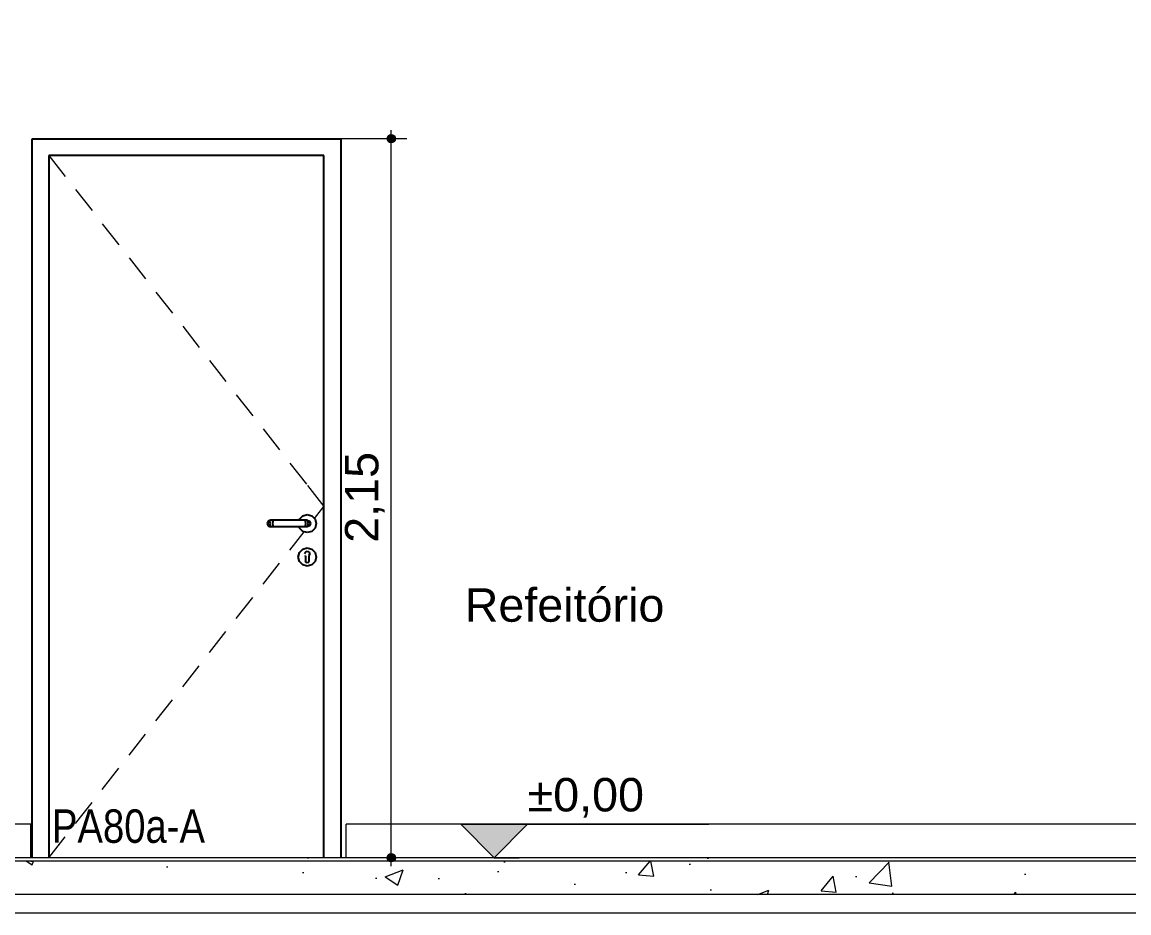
# Model space of a CAD drawing. Header units: metres. Extents: x -77 to 97, y 0 to 6.
# Drawn here: x 67.294 to 70.608, y 0.63 to 3.296 of the extents above; entities that cross this region are included whole.
import ezdxf

# ---------------------------------------------------------------- set-up
doc = ezdxf.new("R2010")
doc.units = ezdxf.units.M
doc.header["$MEASUREMENT"] = 0
for name, color, linetype, lineweight in [('0_Caneta_No__1', 7, 'Continuous', 35), ('COBERTURA-LINHAS.EXEC_Caneta_No__241', 7, 'Continuous', 13), ('LAJES.EST_Caneta_No__241', 7, 'Continuous', 13), ('LAJES.EST_Caneta_No__4', 7, 'Continuous', 20), ('LAJES.EST_Caneta_No__7', 7, 'Continuous', 13), ('PISO - Rodapé_Caneta_No__11', 7, 'Continuous', 5), ('Portas Archicad_Caneta_No__241', 7, 'Continuous', 13), ('Portas Archicad_Caneta_No__3', 7, 'Continuous', 25)]:
    doc.layers.add(name, color=color, linetype=linetype, lineweight=lineweight)
doc.layers.add('COBERTURA-LINHAS.EXEC', color=7, linetype='Continuous')
doc.layers.add('COTAS CORTE', color=7, linetype='Continuous')
for name, color, linetype, lineweight, true_color in [('COTAS CORTE_Caneta_No__25', 7, 'Continuous', 13, 0x982312), ('LAJES.EST_Caneta_No__254', 7, 'Continuous', 0, 0xd1c9ad), ('LAJES.EST_Caneta_No__97', 7, 'Continuous', 5, 0x6b6b6b)]:
    doc.layers.add(name, color=color, linetype=linetype, lineweight=lineweight, true_color=true_color)
doc.styles.add('ESTILO_GERADO_1', font='arial.ttf')
doc.styles.add('ESTILO_GERADO_2', font='ARIALN.TTF')
doc.dimstyles.new('ESTILO_GERADO__10', dxfattribs={"dimtxt": 0.1, "dimasz": 0.0475, "dimexe": 0.18, "dimexo": 0.624631, "dimgap": 0, "dimtad": 1, "dimzin": 0, "dimdsep": 46, "dimtxsty": 'ESTILO_GERADO_1', "dimblk": 'ARROWHEAD_11', "dimblk1": 'ARROWHEAD_11', "dimblk2": 'ARROWHEAD_11', "dimcen": 0.09, "dimclrd": 256, "dimclre": 256, "dimclrt": 256, "dimadec": 0, "dimazin": 0, "dimtfac": 1, "dimtdec": 4, "dimtmove": 0, "dimatfit": 3, "dimfxl": 0, "dimtolj": 1, "dimtzin": 0, "dimarcsym": 0})

# ---------------------------------------------------------------- blocks, each defined once
blk = doc.blocks.new('*D148', base_point=(29.8752, 0.7953))
at = {"layer": 'COTAS CORTE_Caneta_No__25', "linetype": 'Continuous', "lineweight": 13, "true_color": 0x982312}
for points in [[(70.7767, 3.9553), (70.7776, 3.9505), (70.7803, 3.9464), (70.7844, 3.9437), (70.7892, 3.9428), (70.794, 3.9437), (70.798, 3.9464), (70.8007, 3.9505), (70.8017, 3.9553), (70.8007, 3.9601), (70.798, 3.9641), (70.794, 3.9668), (70.7892, 3.9678), (70.7844, 3.9668), (70.7803, 3.9641), (70.7776, 3.9601)], [(70.7767, 3.9453), (70.7776, 3.9405), (70.7803, 3.9364), (70.7844, 3.9337), (70.7892, 3.9328), (70.794, 3.9337), (70.798, 3.9364), (70.8007, 3.9405), (70.8017, 3.9453), (70.8007, 3.9501), (70.798, 3.9541), (70.794, 3.9568), (70.7892, 3.9578), (70.7844, 3.9568), (70.7803, 3.9541), (70.7776, 3.9501)], [(70.7767, 0.7953), (70.7776, 0.7905), (70.7803, 0.7864), (70.7844, 0.7837), (70.7892, 0.7828), (70.794, 0.7837), (70.798, 0.7864), (70.8007, 0.7905), (70.8017, 0.7953), (70.8007, 0.8001), (70.798, 0.8041), (70.794, 0.8068), (70.7892, 0.8078), (70.7844, 0.8068), (70.7803, 0.8041), (70.7776, 0.8001)]]:
    blk.add_hatch(color=24, dxfattribs=at).paths.add_polyline_path(points)
at = {"layer": 'COTAS CORTE_Caneta_No__25', "color": 24, "linetype": 'Continuous', "lineweight": 13, "true_color": 0x982312}
for p, q in [((70.7767, 3.9453), (70.1646, 3.9453)), ((70.8361, 3.9453), (70.8017, 3.9453)), ((70.7892, 0.8078), (70.7892, 3.9328)), ((70.7767, 0.7953), (70.7423, 0.7953)), ((71.4138, 0.7953), (70.8017, 0.7953)), ((70.7892, 0.7703), (70.7892, 0.7828))]:
    blk.add_line(p, q, dxfattribs=at)
for centre in [(70.7892, 3.9453), (70.7892, 0.7953)]:
    blk.add_circle(centre, 0.0125, dxfattribs=at)
at = {"layer": 'COTAS CORTE_Caneta_No__25', "color": 24, "lineweight": 13, "true_color": 0x982312, "char_height": 0.1, "attachment_point": 7, "rotation": 90, "style": 'ESTILO_GERADO_1'}
for s, insert in [('\\A1;{\\pql;\\fArial|b0|i0|c0|p0;\\W1.000000;0,01}', (70.7692, 3.6659)), ('\\A1;{\\pql;\\fArial|b0|i0|c0|p0;\\W1.000000;3,15}', (70.7692, 2.1034))]:
    blk.add_mtext(s, dxfattribs=dict(at, insert=insert))
blk = doc.blocks.new('ARROWHEAD_11')
at = {"color": 0, "linetype": 'Continuous', "lineweight": 0}
blk.add_line((0, 0), (-1, 0), dxfattribs=at)
at = {"color": 0, "linetype": 'Continuous', "lineweight": 0, "const_width": 0.25, "flags": 128}
blk.add_lwpolyline([(-0.125, 0, 1), (0.125, 0, 1)], format="xyb", close=True, dxfattribs=at)
blk = doc.blocks.new('*D167', base_point=(29.8752, 0.7953))
at = {"layer": 'COTAS CORTE_Caneta_No__25', "linetype": 'Continuous', "lineweight": 13, "true_color": 0x982312}
for points in [[(68.387, 2.9473), (68.3879, 2.9425), (68.3906, 2.9384), (68.3947, 2.9357), (68.3995, 2.9348), (68.4042, 2.9357), (68.4083, 2.9384), (68.411, 2.9425), (68.412, 2.9473), (68.411, 2.9521), (68.4083, 2.9561), (68.4042, 2.9588), (68.3995, 2.9598), (68.3947, 2.9588), (68.3906, 2.9561), (68.3879, 2.9521)], [(68.387, 0.7953), (68.3879, 0.7905), (68.3906, 0.7864), (68.3947, 0.7837), (68.3995, 0.7828), (68.4042, 0.7837), (68.4083, 0.7864), (68.411, 0.7905), (68.412, 0.7953), (68.411, 0.8001), (68.4083, 0.8041), (68.4042, 0.8068), (68.3995, 0.8078), (68.3947, 0.8068), (68.3906, 0.8041), (68.3879, 0.8001)]]:
    blk.add_hatch(color=24, dxfattribs=at).paths.add_polyline_path(points)
at = {"layer": 'COTAS CORTE_Caneta_No__25', "color": 24, "linetype": 'Continuous', "lineweight": 13, "true_color": 0x982312}
for p, q in [((68.3995, 2.9598), (68.3995, 2.9723)), ((68.387, 2.9473), (67.7748, 2.9473)), ((68.3995, 0.8078), (68.3995, 2.9348)), ((68.4463, 2.9473), (68.412, 2.9473)), ((68.387, 0.7953), (67.7748, 0.7953)), ((68.4463, 0.7953), (68.412, 0.7953)), ((68.3995, 0.7703), (68.3995, 0.7828))]:
    blk.add_line(p, q, dxfattribs=at)
for centre in [(68.3995, 2.9473), (68.3995, 0.7953)]:
    blk.add_circle(centre, 0.0125, dxfattribs=at)
at = {"layer": 'COTAS CORTE_Caneta_No__25', "color": 24, "lineweight": 13, "true_color": 0x982312, "insert": (68.3795, 1.7378), "char_height": 0.1, "attachment_point": 7, "rotation": 90, "style": 'ESTILO_GERADO_1'}
blk.add_mtext('\\A1;{\\pql;\\fArial|b0|i0|c0|p0;\\W1.000000;2,15}', dxfattribs=at)
blk = doc.blocks.new('Rótulo_51_4', base_point=(67.3785, 0.9596))
at = {"layer": 'COBERTURA-LINHAS.EXEC_Caneta_No__241', "color": 7, "lineweight": 13, "insert": (67.3835, 0.9399), "char_height": 0.1, "attachment_point": 1, "style": 'ESTILO_GERADO_2'}
blk.add_mtext('\\A1;{\\pql;\\pt0,241;\\fArial Narrow|b0|i0|c0|p0;\\W1.000000;PA80a-A\\fArial Narrow|b0|i0|c0|p0;\\W1.000000;\\A1{\\H.66x;\\S^  ;}\\fArial Narrow|b0|i0|c0|p0;\\W1.000000;\\fArial Narrow|b0|i0|c0|p0;\\W1.000000;\\A1{\\H.66x;\\S^  ;}\\fArial Narrow|b0|i0|c0|p0;\\W1.000000;\\fArial Narrow|b0|i0|c0|p0;\\W1.000000;\\fArial Narrow|b0|i0|c0|p0;\\W1.000000;\\fArial Narrow|b0|i0|c0|p0;\\W1.000000;\\fArial Narrow|b0|i0|c0|p0;\\W1.000000;\\fArial Narrow|b0|i0|c0|p0;\\W1.000000;\\fArial Narrow|b0|i0|c0|p0;\\W1.000000;\\A1{\\H.66x;\\S^  ;}\\fArial Narrow|b0|i0|c0|p0;\\W1.000000;\\fArial Narrow|b0|i0|c0|p0;\\W1.000000;\\A1{\\H.66x;\\S^  ;}\\fArial Narrow|b0|i0|c0|p0;\\W1.000000;\\fArial Narrow|b0|i0|c0|p0;\\W1.000000;\\fArial Narrow|b0|i0|c0|p0;\\W1.000000;\\fArial Narrow|b0|i0|c0|p0;\\W1.000000;\\fArial Narrow|b0|i0|c0|p0;\\W1.000000;\\fArial Narrow|b0|i0|c0|p0;\\W1.000000;\\fArial Narrow|b0|i0|c0|p0;\\W1.000000;\\A1{\\H.66x;\\S^  ;}\\fArial Narrow|b0|i0|c0|p0;\\W1.000000;\\fArial Narrow|b0|i0|c0|p0;\\W1.000000;\\A1{\\H.66x;\\S^  ;}\\fArial Narrow|b0|i0|c0|p0;\\W1.000000;\\fArial Narrow|b0|i0|c0|p0;\\W1.000000;\\fArial Narrow|b0|i0|c0|p0;\\W1.000000;\\fArial Narrow|b0|i0|c0|p0;\\W1.000000;\\fArial Narrow|b0|i0|c0|p0;\\W1.000000;\\fArial Narrow|b0|i0|c0|p0;\\W1.000000;\\fArial Narrow|b0|i0|c0|p0;\\W1.000000;\\A1{\\H.66x;\\S^  ;}\\fArial Narrow|b0|i0|c0|p0;\\W1.000000;\\fArial Narrow|b0|i0|c0|p0;\\W1.000000;\\A1{\\H.66x;\\S^  ;}\\fArial Narrow|b0|i0|c0|p0;\\W1.000000;\\fArial Narrow|b0|i0|c0|p0;\\W1.000000;\\fArial Narrow|b0|i0|c0|p0;\\W1.000000;\\fArial Narrow|b0|i0|c0|p0;\\W1.000000;\\fArial Narrow|b0|i0|c0|p0;\\W1.000000;\\fArial Narrow|b0|i0|c0|p0;\\W1.000000;\\fArial Narrow|b0|i0|c0|p0;\\W1.000000;\\A1{\\H.66x;\\S^  ;}\\fArial Narrow|b0|i0|c0|p0;\\W1.000000;\\fArial Narrow|b0|i0|c0|p0;\\W1.000000;\\A1{\\H.66x;\\S^  ;}\\fArial Narrow|b0|i0|c0|p0;\\W1.000000;\\fArial Narrow|b0|i0|c0|p0;\\W1.000000;\\fArial Narrow|b0|i0|c0|p0;\\W1.000000;\\fArial Narrow|b0|i0|c0|p0;\\W1.000000;\\fArial Narrow|b0|i0|c0|p0;\\W1.000000;\\fArial Narrow|b0|i0|c0|p0;\\W1.000000;\\fArial Narrow|b0|i0|c0|p0;\\W1.000000;\\A1{\\H.66x;\\S^  ;}\\fArial Narrow|b0|i0|c0|p0;\\W1.000000;}', dxfattribs=at)

msp = doc.modelspace()

# ---------------------------------------------------------------- hatches: boundary and pattern name
at = {"layer": 'COTAS CORTE_Caneta_No__25', "linetype": 'Continuous', "lineweight": 13, "true_color": 0x982312}
msp.add_hatch(color=24, dxfattribs=at).paths.add_polyline_path([(68.7076, 0.7953), (68.8076, 0.8953), (68.6076, 0.8953)])
at = {"layer": 'LAJES.EST_Caneta_No__254', "linetype": 'Continuous', "lineweight": 0, "true_color": 0xd1c9ad}
h = msp.add_hatch(dxfattribs=at)
h.set_pattern_fill('Haie_OD_0004', color=9, style=0, pattern_type=2)
h.set_pattern_definition([(45, (29.87522, 1.29528), (-0.159099, 0.159099), [0, -0.15, 0, -0.225]), (110, (30.37522, 1.29528), (0.2114308, 0.0769545), [0, -0.11, 0, -0.19])])
h.paths.add_polyline_path([(72.1754, 0.7953), (66.9754, 0.7953), (66.9754, 0.7853), (72.1754, 0.7853)])
at = {"layer": 'LAJES.EST_Caneta_No__97', "linetype": 'Continuous', "lineweight": 5, "true_color": 0x6b6b6b}
h = msp.add_hatch(dxfattribs=at)
h.set_pattern_fill('AR_CONC_0004', color=251, style=0, pattern_type=2)
h.set_pattern_definition([(50, (29.8752, 0.7953), (-0.546554, 0.0478173), [0.05715, -0.62865]), (355, (29.8752, 0.7953), (-0.10573, 0.5731705), [0.04572, -0.502922]), (100.4514, (29.92077, 0.7913), (0.440824, 0.525353), [0.04857, -0.534271]), (46.1842, (29.8752, 0.9477), (-0.813237, 0.126127), [0.085725, -0.942975]), (96.6356, (29.943, 0.9372), (0.712212, 0.742278), [0.072855, -0.801407]), (351.1842, (29.8752, 0.9477), (0.712212, 0.742278), [0.06858, -0.754379]), (21, (29.9514, 0.9096), (-0.454843, 0.3067956), [0.05715, -0.62865]), (326, (29.9514, 0.9096), (0.185406, 0.552564), [0.04572, -0.50292]), (71.4514, (29.9893, 0.884), (0.640249, 0.245768), [0.04857, -0.53427]), (37.5, (29.87522, 0.79528), (0.0092658, 0.2536651), [0, -0.496824, 0, -0.51054, 0, -0.504825]), (7.5, (29.87522, 0.79528), (0.200459, 0.3005417), [0, -0.291084, 0, -0.485394, 0, -0.192405]), (327.5, (29.7053, 0.79528), (-0.4067718, 0.0171862), [0, -0.1905, 0, -0.59436, 0, -0.78867]), (317.5, (29.6291, 0.7953), (0.4443875, 0.0762795), [0, -0.24765, 0, -0.394716, 0, -0.56007])])
h.paths.add_polyline_path([(66.9754, 0.6853), (72.1754, 0.6853), (72.1754, 0.7853), (66.9754, 0.7853)])

# ---------------------------------------------------------------- linework, layer by layer
at = {"layer": 'COTAS CORTE_Caneta_No__25', "color": 24, "linetype": 'Continuous', "lineweight": 13, "true_color": 0x982312}
for p, q in [((68.7076, 0.7953), (68.6076, 0.8953)), ((68.6076, 0.8953), (68.8076, 0.8953)), ((68.8076, 0.8953), (68.7076, 0.7953)), ((68.8076, 0.8953), (69.3498, 0.8953)), ((68.7076, 0.7953), (66.8584, 0.7953)), ((68.7076, 0.7953), (68.7826, 0.7953))]:
    msp.add_line(p, q, dxfattribs=at)
at = {"layer": 'LAJES.EST_Caneta_No__241', "color": 7, "linetype": 'Continuous', "lineweight": 13}
msp.add_line((62.4749, 0.6303), (72.1754, 0.6303), dxfattribs=at)
at = {"layer": 'LAJES.EST_Caneta_No__4', "color": 7, "linetype": 'Continuous', "lineweight": 20}
msp.add_line((72.1754, 0.6853), (66.9754, 0.6853), dxfattribs=at)
at = {"layer": 'LAJES.EST_Caneta_No__7', "color": 7, "linetype": 'Continuous', "lineweight": 13}
msp.add_line((72.1754, 0.7853), (66.9754, 0.7853), dxfattribs=at)
at = {"layer": 'LAJES.EST_Caneta_No__7', "color": 7, "linetype": 'Continuous', "lineweight": 13, "flags": 128}
msp.add_lwpolyline([(71.9554, 0.7953), (67.0054, 0.7953), (66.9754, 0.7953), (66.9754, 0.7953)], dxfattribs=at)
at = {"layer": 'PISO - Rodapé_Caneta_No__11', "color": 7, "linetype": 'Continuous', "lineweight": 5}
for p, q in [((67.3203, 0.8953), (67.1354, 0.8953)), ((67.3203, 0.7953), (67.3203, 0.8953)), ((68.2644, 0.7953), (68.2644, 0.8953)), ((71.7066, 0.8953), (68.2644, 0.8953))]:
    msp.add_line(p, q, dxfattribs=at)
at = {"layer": 'Portas Archicad_Caneta_No__241', "color": 7, "linetype": 'Continuous', "lineweight": 13}
for p, q in [((67.374, 2.8973), (67.4234, 2.8343)), ((67.4542, 2.795), (67.5036, 2.732)), ((67.5344, 2.6927), (67.5838, 2.6297)), ((67.6147, 2.5904), (67.664, 2.5274)), ((67.6949, 2.4881), (67.7442, 2.4251)), ((67.7751, 2.3858), (67.8244, 2.3228)), ((67.8553, 2.2834), (67.9046, 2.2205)), ((67.9355, 2.1811), (67.9849, 2.1182)), ((68.0157, 2.0788), (68.0651, 2.0159)), ((68.0959, 1.9765), (68.1453, 1.9136)), ((68.1487, 1.9092), (68.198, 1.8463)), ((68.1699, 1.8103), (68.198, 1.8463)), ((68.0959, 1.716), (68.1388, 1.7708)), ((68.0157, 1.6137), (68.0651, 1.6767)), ((67.9355, 1.5114), (67.9849, 1.5744)), ((67.8553, 1.4091), (67.9046, 1.4721)), ((67.7751, 1.3068), (67.8244, 1.3698)), ((67.6949, 1.2045), (67.7442, 1.2675)), ((67.6147, 1.1022), (67.664, 1.1652)), ((67.5344, 0.9999), (67.5838, 1.0629)), ((67.4542, 0.8976), (67.5036, 0.9605)), ((67.374, 0.7953), (67.4234, 0.8582))]:
    msp.add_line(p, q, dxfattribs=at)
at = {"layer": 'Portas Archicad_Caneta_No__3', "color": 7, "linetype": 'Continuous', "lineweight": 25}
for p, q in [((67.324, 0.7953), (67.324, 2.9473)), ((67.324, 2.9473), (68.248, 2.9473)), ((68.248, 2.9473), (68.248, 0.7953)), ((67.374, 2.8973), (67.374, 0.7953)), ((68.198, 2.8973), (67.374, 2.8973)), ((68.198, 0.7953), (68.198, 2.8973)), ((68.031, 1.8024), (68.028, 1.7953)), ((68.028, 1.7953), (68.031, 1.7882)), ((68.0325, 1.8024), (68.0297, 1.7953)), ((68.0297, 1.7953), (68.0325, 1.7882)), ((68.038, 1.8053), (68.031, 1.8024)), ((68.0373, 1.8024), (68.0352, 1.7953)), ((68.0352, 1.7953), (68.0373, 1.7882)), ((68.0392, 1.8053), (68.038, 1.8053)), ((68.0424, 1.8053), (68.0392, 1.8053)), ((68.0473, 1.8053), (68.0424, 1.8053)), ((68.0445, 1.8024), (68.0434, 1.7953)), ((68.0434, 1.7953), (68.0445, 1.7882)), ((68.053, 1.8053), (68.0473, 1.8053)), ((68.133, 1.8053), (68.053, 1.8053)), ((68.1237, 1.8053), (68.1246, 1.8088)), ((68.1246, 1.8088), (68.1345, 1.8187)), ((68.1388, 1.8053), (68.133, 1.8053)), ((68.1345, 1.8187), (68.148, 1.8223)), ((68.1436, 1.8053), (68.1388, 1.8053)), ((68.1415, 1.8024), (68.1427, 1.7953)), ((68.1427, 1.7953), (68.1415, 1.7882)), ((68.1469, 1.8053), (68.1436, 1.8053)), ((68.148, 1.8053), (68.1469, 1.8053)), ((68.148, 1.8223), (68.1615, 1.8187)), ((68.148, 1.8053), (68.1551, 1.8024)), ((68.1487, 1.8024), (68.1508, 1.7953)), ((68.1508, 1.7953), (68.1487, 1.7882)), ((68.1535, 1.8024), (68.1563, 1.7953)), ((68.1563, 1.7953), (68.1535, 1.7882)), ((68.1551, 1.8024), (68.158, 1.7953)), ((68.158, 1.7953), (68.1551, 1.7882)), ((68.1615, 1.8187), (68.1714, 1.8088)), ((68.1714, 1.8088), (68.175, 1.7953)), ((68.175, 1.7953), (68.1714, 1.7818)), ((68.031, 1.7882), (68.038, 1.7853)), ((68.0392, 1.7853), (68.038, 1.7853)), ((68.0424, 1.7853), (68.0392, 1.7853)), ((68.0473, 1.7853), (68.0424, 1.7853)), ((68.053, 1.7853), (68.0473, 1.7853)), ((68.133, 1.7853), (68.053, 1.7853)), ((68.1246, 1.7818), (68.1237, 1.7853)), ((68.1345, 1.7719), (68.1246, 1.7818)), ((68.1388, 1.7853), (68.133, 1.7853)), ((68.148, 1.7683), (68.1345, 1.7719)), ((68.1436, 1.7853), (68.1388, 1.7853)), ((68.1469, 1.7853), (68.1436, 1.7853)), ((68.148, 1.7853), (68.1469, 1.7853)), ((68.1551, 1.7882), (68.148, 1.7853)), ((68.1615, 1.7719), (68.148, 1.7683)), ((68.1714, 1.7818), (68.1615, 1.7719)), ((68.121, 1.6953), (68.1246, 1.7088)), ((68.1246, 1.6818), (68.121, 1.6953)), ((68.1246, 1.7088), (68.1345, 1.7187)), ((68.1345, 1.7187), (68.148, 1.7223)), ((68.1406, 1.705), (68.1413, 1.7069)), ((68.1413, 1.7069), (68.1427, 1.7104)), ((68.1427, 1.7104), (68.148, 1.7127)), ((68.143, 1.6982), (68.143, 1.6997)), ((68.143, 1.6982), (68.143, 1.6953)), ((68.143, 1.6953), (68.143, 1.6924)), ((68.143, 1.6924), (68.143, 1.6866)), ((68.148, 1.7223), (68.1615, 1.7187)), ((68.148, 1.7127), (68.1534, 1.7104)), ((68.1555, 1.705), (68.153, 1.6997)), ((68.153, 1.6997), (68.153, 1.6982)), ((68.153, 1.6982), (68.153, 1.6953)), ((68.153, 1.6953), (68.153, 1.6924)), ((68.153, 1.6924), (68.153, 1.6866)), ((68.1534, 1.7104), (68.1547, 1.7069)), ((68.1547, 1.7069), (68.1555, 1.705)), ((68.1615, 1.7187), (68.1714, 1.7088)), ((68.1714, 1.7088), (68.175, 1.6953)), ((68.175, 1.6953), (68.1714, 1.6818)), ((68.1345, 1.6719), (68.1246, 1.6818)), ((68.148, 1.6683), (68.1345, 1.6719)), ((68.143, 1.6866), (68.143, 1.6828)), ((68.1445, 1.6792), (68.143, 1.6828)), ((68.148, 1.6778), (68.1445, 1.6792)), ((68.1516, 1.6792), (68.148, 1.6778)), ((68.1615, 1.6719), (68.148, 1.6683)), ((68.153, 1.6828), (68.1516, 1.6792)), ((68.153, 1.6866), (68.153, 1.6828)), ((68.1714, 1.6818), (68.1615, 1.6719))]:
    msp.add_line(p, q, dxfattribs=at)

# ---------------------------------------------------------------- block references
at = {"layer": 'COBERTURA-LINHAS.EXEC', "color": 7, "linetype": 'Continuous', "lineweight": 13}
msp.add_blockref('Rótulo_51_4', (67.3785, 0.9596), dxfattribs=at)

# ---------------------------------------------------------------- texts
at = {"layer": '0_Caneta_No__1', "color": 7, "linetype": 'Continuous', "lineweight": 35, "insert": (68.9182, 1.6016), "char_height": 0.1, "attachment_point": 2, "style": 'ESTILO_GERADO_1'}
msp.add_mtext('\\A1;{\\pqc;\\fArial|b0|i0|c0|p0;\\W1.000000;Refeitório}', dxfattribs=at)
at = {"layer": 'COTAS CORTE_Caneta_No__25', "color": 24, "lineweight": 13, "true_color": 0x982312, "insert": (68.8076, 0.9153), "char_height": 0.1, "attachment_point": 7, "style": 'ESTILO_GERADO_1'}
msp.add_mtext('\\A1;{\\pql;\\fArial|b0|i0|c0|p0;\\W1.000000;±0,00}', dxfattribs=at)

# ---------------------------------------------------------------- dimensions: what is measured, and where the dimension line sits
at = {"layer": 'COTAS CORTE', "color": 24, "linetype": 'Continuous', "lineweight": 13, "true_color": 0x982312}
for base, p1, p2, picture, middle in [((70.7892, 3.9453), (72.1754, 0.7953), (69.5454, 3.9453), '*D148', (70.7192, 2.2328)), ((68.3995, 2.9473), (68.236, 0.7953), (68.2095, 2.9473), '*D167', (68.3295, 1.8673))]:
    dim = msp.add_linear_dim(base=base, p1=p1, p2=p2, angle=90, dimstyle='ESTILO_GERADO__10', dxfattribs=at)
    dim.commit()
    dim.dimension.update_dxf_attribs({"geometry": picture, "text_midpoint": middle, "dimtype": 160, "text_rotation": 90})

doc.saveas('drawing.dxf')
